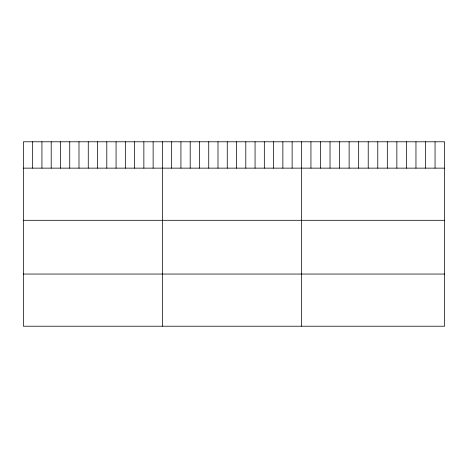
<?xml version="1.0" encoding="UTF-8"?>
<svg xmlns="http://www.w3.org/2000/svg" width="468" height="468" viewBox="0 0 468 468"><rect width="100%" height="100%" fill="white"/><g stroke="black" fill="none" stroke-linecap="round" stroke-linejoin="round"><path stroke-width="0.7" d="M444.6 168.141L444.6 326.214L23.4 326.214L23.4 141.786L444.6 141.786L444.6 168.141L23.4 168.141M23.4 220.305L444.6 220.305M23.4 274.049L444.6 274.049M435.053 141.786L435.053 168.141M425.506 141.786L425.506 168.141M415.958 141.786L415.958 168.141M406.411 141.786L406.411 168.141M396.864 141.786L396.864 168.141M387.317 141.786L387.317 168.141M377.77 141.786L377.77 168.141M368.222 141.786L368.222 168.141M358.675 141.786L358.675 168.141M349.128 141.786L349.128 168.141M339.581 141.786L339.581 168.141M330.034 141.786L330.034 168.141M320.486 141.786L320.486 168.141M310.939 141.786L310.939 168.141M301.392 141.786L301.392 326.214M292.126 141.786L292.126 168.141M282.859 141.786L282.859 168.141M273.593 141.786L273.593 168.141M264.326 141.786L264.326 168.141M255.06 141.786L255.06 168.141M245.794 141.786L245.794 168.141M236.527 141.786L236.527 168.141M227.261 141.786L227.261 168.141M217.994 141.786L217.994 168.141M208.728 141.786L208.728 168.141M199.462 141.786L199.462 168.141M190.195 141.786L190.195 168.141M180.929 141.786L180.929 168.141M171.662 141.786L171.662 168.141M162.396 141.786L162.396 326.214M153.13 141.786L153.13 168.141M143.863 141.786L143.863 168.141M134.597 141.786L134.597 168.141M125.33 141.786L125.33 168.141M116.064 141.786L116.064 168.141M106.798 141.786L106.798 168.141M97.531 141.786L97.531 168.141M88.265 141.786L88.265 168.141M78.998 141.786L78.998 168.141M69.732 141.786L69.732 168.141M60.466 141.786L60.466 168.141M51.199 141.786L51.199 168.141M41.933 141.786L41.933 168.141M32.666 141.786L32.666 168.141"/></g></svg>
